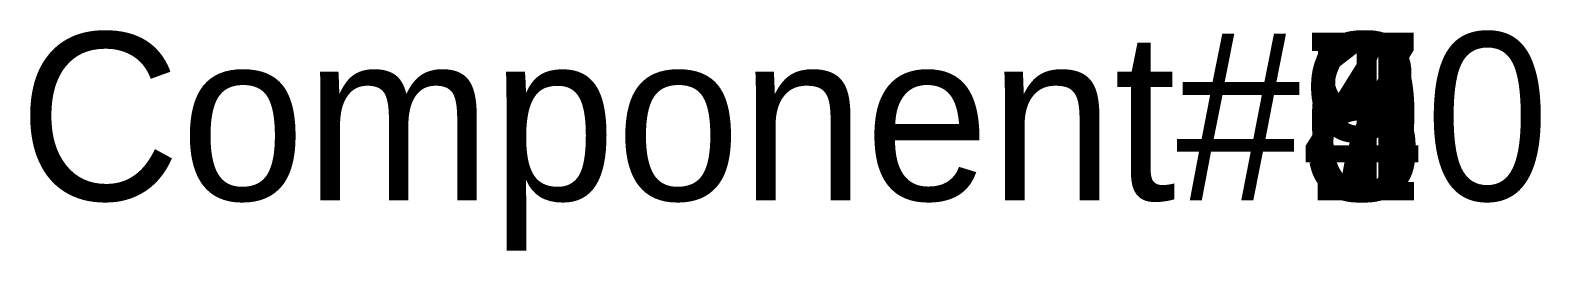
# Model space of a CAD drawing. Header units: millimetres. Extents: x 963 to 2563, y 1239 to 1839.
# Drawn here: x 962.952 to 964.757, y 1238.976 to 1239.239 of the extents above; entities that cross this region are included whole.
import ezdxf

# ---------------------------------------------------------------- set-up
doc = ezdxf.new("R2010")
doc.units = ezdxf.units.MM
doc.header["$LTSCALE"] = 25.4
doc.layers.get('0').update_dxf_attribs({"true_color": 0xffffff})

# ---------------------------------------------------------------- blocks, each defined once
blk = doc.blocks.new('Component#91')
blk = doc.blocks.new('Component#90')
blk = doc.blocks.new('Component#92')
blk = doc.blocks.new('Component#93')
blk = doc.blocks.new('Component#87')
blk = doc.blocks.new('Component#88')
blk = doc.blocks.new('Component#89')
blk = doc.blocks.new('export.dwg#1')
at = {"color": 0}
ref = blk.add_blockref('Component#93', (-8161.0895, -15988.86, 746.7556), dxfattribs=at)
ref.add_attrib('Skp_ComponentInstanceName', 'Component#7', (0, 0), dxfattribs={"height": 0.2})
ref = blk.add_blockref('Component#87', (-8161.0895, -15988.86, 746.7556), dxfattribs=at)
ref.add_attrib('Skp_ComponentInstanceName', 'Component#8', (0, 0), dxfattribs={"height": 0.2})
ref = blk.add_blockref('Component#88', (-8161.0895, -15988.86, 746.7556), dxfattribs=at)
ref.add_attrib('Skp_ComponentInstanceName', 'Component#9', (0, 0), dxfattribs={"height": 0.2})
ref = blk.add_blockref('Component#89', (-8161.0895, -15988.86, 746.7556), dxfattribs=at)
ref.add_attrib('Skp_ComponentInstanceName', 'Component#10', (0, 0), dxfattribs={"height": 0.2})
ref = blk.add_blockref('Component#91', (-8161.0895, -15936.86, 746.7556), dxfattribs=at)
ref.add_attrib('Skp_ComponentInstanceName', 'Component#4', (0, 0), dxfattribs={"height": 0.2})
ref = blk.add_blockref('Component#90', (-8161.0895, -15936.86, 746.7556), dxfattribs=at)
ref.add_attrib('Skp_ComponentInstanceName', 'Component#5', (0, 0), dxfattribs={"height": 0.2})
ref = blk.add_blockref('Component#92', (-8161.0895, -15988.86, 746.7556), dxfattribs=at)
ref.add_attrib('Skp_ComponentInstanceName', 'Component#6', (0, 0), dxfattribs={"height": 0.2})
ref = blk.add_blockref('Component#91', (-8161.0895, -15988.86, 746.7556), dxfattribs=at)
ref.add_attrib('Skp_ComponentInstanceName', 'Component#4', (0, 0), dxfattribs={"height": 0.2})
ref = blk.add_blockref('Component#90', (-8161.0895, -15988.86, 746.7556), dxfattribs=at)
ref.add_attrib('Skp_ComponentInstanceName', 'Component#5', (0, 0), dxfattribs={"height": 0.2})

msp = doc.modelspace()

# ---------------------------------------------------------------- block references
at = {"color": 0}
msp.add_blockref('export.dwg#1', (962.9383, 1239.0364), dxfattribs=at)

doc.saveas('drawing.dxf')
